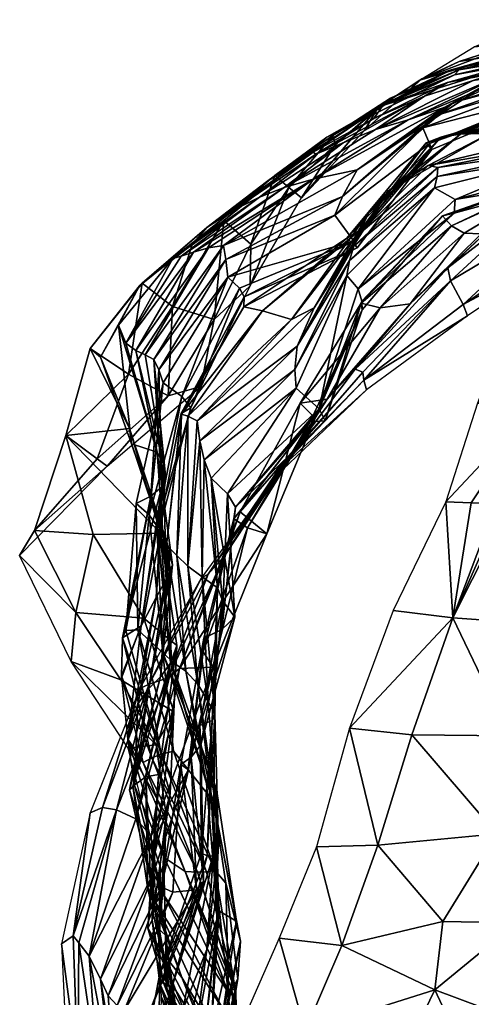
# Model space of a CAD drawing. Header units: centimetres. Extents: x -22.2 to 14.9, y -27.3 to 0.9.
# Drawn here: x -22.17 to -15.31, y -14.31 to 0.51 of the extents above; entities that cross this region are included whole.
import ezdxf

# ---------------------------------------------------------------- set-up
doc = ezdxf.new("R2010")
doc.units = ezdxf.units.CM
doc.layers.get('0').update_dxf_attribs({"true_color": 0x5890e1})

msp = doc.modelspace()

# ---------------------------------------------------------------- meshes
at = {"color": 18, "true_color": 0x000000}
mesh = msp.add_polyface(dxfattribs=at)
corners = [(-13.15, -1.135, 63.955), (-13.132, -0.325, 62.196), (-14.123, -0.933, 63.334), (-14.15, -0.149, 61.493), (-13.24, 0.281, 60.346), (-13.509, 0.511, 58.418), (-14.325, 0.297, 59.538), (-13.961, 0.404, 56.501), (-14.695, 0.334, 57.546), (-14.618, 0.163, 54.656), (-15.286, 0.098, 55.608), (-14.214, -0.814, 25.001), (-14.205, -0.741, 26.668), (-12.328, -0.689, 26.707), (-14.039, -0.879, 23.599), (-15.788, -1.268, 23.559), (-12.359, -0.544, 25.04), (-12.432, -0.386, 30.047), (-14.306, -0.471, 30.012), (-14.187, -0.36, 31.784), (-12.358, -0.622, 28.386), (-14.231, -0.659, 28.344), (-13.894, -0.971, 22.292), (-15.492, -1.226, 22.177), (-12.385, -0.352, 31.799), (-14.063, -0.269, 33.465), (-15.599, -0.746, 33.641), (-12.683, 0.463, 55.411), (-12.306, 0.432, 53.863), (-15.51, -0.124, 52.93), (-14.114, 0.111, 51.968), (-14.708, 0.009, 51.038), (-12.923, 0.243, 50.109), (-14.359, 0.033, 48.964), (-12.923, -0.857, 20.87), (-13.948, -1.053, 21.363), (-13.319, 0.12, 47.708), (-14.466, -0.075, 46.73), (-12.367, -0.303, 33.511), (-14.015, -0.216, 34.932), (-15.158, -0.501, 34.771), (-13.957, -1.221, 19.68), (-14.36, -0.193, 36.344), (-12.741, -0.218, 36.799), (-13.413, 0.07, 45.478), (-15.582, -0.326, 45.747), (-14.527, -0.12, 44.438), (-14.821, -0.31, 37.893), (-13.238, -0.093, 38.323), (-15.687, -0.443, 43.428), (-13.398, 0.007, 43.083), (-14.649, -0.207, 41.973), (-15.3, -0.411, 39.569), (-13.403, -0.077, 40.218)]
mesh.append_faces([[corners[k] for k in face] for face in [(0, 1, 2), (3, 2, 1), (1, 4, 3), (4, 5, 6), (6, 3, 4), (5, 7, 8), (8, 6, 5), (7, 9, 10), (10, 8, 7), (11, 12, 13), (11, 14, 15), (14, 11, 16), (17, 18, 19), (20, 21, 18), (13, 12, 21), (14, 22, 23), (24, 19, 25), (26, 25, 19), (27, 9, 7), (28, 29, 9), (30, 29, 28), (31, 32, 33), (32, 31, 30), (34, 35, 22), (33, 36, 37), (38, 25, 39), (40, 39, 25), (35, 34, 41), (39, 42, 43), (42, 39, 40), (44, 37, 36), (45, 37, 44), (44, 46, 45), (42, 47, 48), (49, 46, 50), (50, 51, 49), (48, 47, 52), (52, 53, 48), (51, 53, 52)]], dxfattribs={"vtx2": -1, "color": 18})
mesh = msp.add_polyface(dxfattribs=at)
corners = [(-14.618, 0.163, 54.656), (-15.51, -0.124, 52.93), (-16.078, -0.385, 53.8), (-15.286, 0.098, 55.608), (-16.107, -0.409, 51.988), (-16.946, -1.171, 52.16), (-14.205, -0.741, 26.668), (-14.214, -0.814, 25.001), (-16.01, -1.358, 25.001), (-14.306, -0.471, 30.012), (-16.062, -1.13, 29.998), (-15.875, -0.948, 31.88), (-14.187, -0.36, 31.784), (-14.231, -0.659, 28.344), (-15.961, -1.367, 28.338), (-14.708, 0.009, 51.038), (-14.114, 0.111, 51.968), (-15.632, -0.251, 50.064), (-16.743, -0.824, 51.097), (-16.549, -0.678, 49.146), (-15.599, -0.746, 33.641), (-14.359, 0.033, 48.964), (-15.512, -0.248, 47.964), (-16.536, -0.713, 47.026), (-14.466, -0.075, 46.73), (-15.582, -0.326, 45.747), (-14.063, -0.269, 33.465), (-15.158, -0.501, 34.771), (-17.058, -1.765, 34.46), (-15.739, -0.821, 35.72), (-14.36, -0.193, 36.344), (-16.667, -0.792, 44.749), (-14.527, -0.12, 44.438), (-15.687, -0.443, 43.428), (-16.805, -0.985, 42.517), (-16.286, -1.005, 37.302), (-14.821, -0.31, 37.893), (-16.779, -1.154, 38.974), (-15.3, -0.411, 39.569), (-16.038, -0.648, 41.165), (-14.649, -0.207, 41.973)]
mesh.append_faces([[corners[k] for k in face] for face in [(0, 1, 2), (2, 3, 0), (2, 1, 4), (4, 5, 2), (6, 7, 8), (9, 10, 11), (11, 12, 9), (10, 9, 13), (13, 14, 10), (15, 4, 1), (1, 16, 15), (17, 18, 4), (4, 15, 17), (18, 17, 19), (14, 13, 6), (12, 11, 20), (21, 17, 15), (22, 19, 17), (17, 21, 22), (19, 22, 23), (24, 22, 21), (25, 23, 22), (22, 24, 25), (26, 20, 27), (27, 20, 28), (28, 29, 27), (27, 29, 30), (31, 25, 32), (32, 33, 31), (31, 33, 34), (30, 29, 35), (35, 36, 30), (36, 35, 37), (37, 38, 36), (39, 38, 37), (39, 34, 33), (33, 40, 39), (38, 39, 40)]], dxfattribs={"vtx2": -1, "color": 18})
mesh = msp.add_polyface(dxfattribs=at)
corners = [(-16.946, -1.171, 52.16), (-16.107, -0.409, 51.988), (-16.743, -0.824, 51.097), (-17.901, -2.19, 50.75), (-17.39, -1.384, 50.267), (-18.09, -2.033, 49.495), (-17.213, -2.797, 25.059), (-17.055, -2.947, 26.717), (-15.928, -1.459, 26.668), (-17.002, -2.67, 23.537), (-16.01, -1.358, 25.001), (-16.062, -1.13, 29.998), (-17.394, -2.449, 30.01), (-17.276, -2.168, 32.109), (-19.043, -3.122, 32.073), (-15.961, -1.367, 28.338), (-17.108, -2.845, 28.398), (-16.549, -0.678, 49.146), (-17.423, -1.242, 48.284), (-18.303, -1.848, 47.454), (-16.879, -2.41, 22.026), (-15.788, -1.268, 23.559), (-17.058, -1.765, 34.46), (-15.599, -0.746, 33.641), (-19.077, -2.909, 34.172), (-16.536, -0.713, 47.026), (-17.516, -1.272, 46.101), (-17.724, -1.907, 36.614), (-15.835, -1.731, 17.91), (-17.106, -2.923, 17.959), (-17.03, -2.74, 19.076), (-15.582, -0.326, 45.747), (-16.667, -0.792, 44.749), (-16.587, -2.088, 20.544), (-15.983, -1.697, 19.284), (-15.739, -0.821, 35.72), (-16.286, -1.005, 37.302), (-18.161, -2.032, 38.482), (-16.779, -1.154, 38.974), (-17.269, -1.356, 40.556), (-17.684, -1.529, 41.801), (-18.536, -2.176, 40.276), (-18.427, -1.944, 45.181), (-17.721, -1.496, 43.686), (-16.805, -0.985, 42.517), (-16.038, -0.648, 41.165)]
mesh.append_faces([[corners[k] for k in face] for face in [(0, 1, 2), (2, 3, 0), (3, 2, 4), (4, 5, 3), (6, 7, 8), (9, 6, 10), (11, 12, 13), (14, 13, 12), (12, 11, 15), (15, 16, 12), (17, 4, 2), (18, 5, 4), (4, 17, 18), (5, 18, 19), (8, 7, 16), (20, 9, 21), (13, 22, 23), (24, 22, 13), (25, 18, 17), (19, 18, 25), (25, 26, 19), (27, 22, 24), (28, 29, 30), (26, 25, 31), (31, 32, 26), (33, 34, 30), (35, 22, 27), (27, 36, 35), (36, 27, 37), (37, 38, 36), (39, 38, 37), (40, 39, 41), (42, 26, 32), (32, 43, 42), (44, 43, 32), (38, 39, 45), (45, 39, 40), (40, 44, 45), (43, 44, 40)]], dxfattribs={"vtx2": -1, "color": 18})
mesh = msp.add_polyface(dxfattribs=at)
corners = [(-13.267, -2.117, 65.605), (-13.15, -1.135, 63.955), (-14.212, -1.914, 65.053), (-14.123, -0.933, 63.334), (-15.589, -2.419, 11.633), (-13.687, -1.902, 11.562), (-13.992, -1.838, 9.993), (-14.032, -1.887, 8.608), (-15.626, -2.613, 8.598), (-12.585, -0.941, 8.535), (-12.399, -0.715, 14.965), (-14.063, -1.581, 14.974), (-14.007, -1.466, 16.479), (-15.885, -2.035, 14.97), (-15.846, -1.864, 16.456), (-15.572, -2.216, 13.297), (-13.363, -1.648, 13.271), (-16.01, -1.358, 25.001), (-15.928, -1.459, 26.668), (-14.205, -0.741, 26.668), (-17.213, -2.797, 25.059), (-15.788, -1.268, 23.559), (-17.002, -2.67, 23.537), (-14.214, -0.814, 25.001), (-17.276, -2.168, 32.109), (-15.875, -0.948, 31.88), (-16.062, -1.13, 29.998), (-15.961, -1.367, 28.338), (-17.108, -2.845, 28.398), (-15.492, -1.226, 22.177), (-16.879, -2.41, 22.026), (-14.039, -0.879, 23.599), (-12.789, -1.081, 7.206), (-14.066, -1.908, 7.301), (-15.599, -0.746, 33.641), (-15.835, -1.731, 17.91), (-13.969, -1.352, 18.001), (-16.587, -2.088, 20.544), (-15.045, -1.21, 20.922), (-13.894, -0.971, 22.292), (-13.948, -1.053, 21.363), (-13.045, -1.214, 6.186), (-14.054, -1.884, 6.145), (-15.983, -1.697, 19.284), (-13.957, -1.221, 19.68), (-17.03, -2.74, 19.076), (-14.014, -2.476, 2.481), (-14.11, -2.031, 3.846), (-12.426, -1.365, 3.756), (-13.865, -1.756, 5.077), (-14.931, -2.551, 5.109)]
mesh.append_faces([[corners[k] for k in face] for face in [(0, 1, 2), (3, 2, 1), (4, 5, 6), (6, 7, 8), (9, 7, 6), (10, 11, 12), (11, 13, 14), (14, 12, 11), (15, 13, 11), (11, 16, 15), (17, 18, 19), (18, 17, 20), (17, 21, 22), (21, 17, 23), (24, 25, 26), (15, 16, 5), (19, 18, 27), (28, 27, 18), (21, 29, 30), (29, 21, 31), (32, 33, 7), (34, 25, 24), (12, 14, 35), (35, 36, 12), (37, 30, 29), (29, 38, 37), (29, 39, 40), (40, 38, 29), (41, 42, 33), (36, 35, 43), (43, 44, 36), (45, 43, 35), (46, 47, 48), (43, 37, 38), (38, 44, 43), (44, 38, 40), (42, 49, 50), (49, 42, 41)]], dxfattribs={"vtx2": -1, "color": 18})
mesh = msp.add_polyface(dxfattribs=at)
corners = [(-18.09, -2.033, 49.495), (-18.667, -2.892, 48.764), (-18.677, -3.522, 49.539), (-17.901, -2.19, 50.75), (-19.22, -4.03, 47.988), (-18.772, -3.838, 25.05), (-18.767, -3.688, 26.705), (-17.055, -2.947, 26.717), (-18.488, -3.901, 23.46), (-17.213, -2.797, 25.059), (-17.394, -2.449, 30.01), (-19.014, -3.391, 30.02), (-19.043, -3.122, 32.073), (-17.108, -2.845, 28.398), (-18.837, -3.558, 28.367), (-18.303, -1.848, 47.454), (-17.276, -2.168, 32.109), (-19.077, -2.909, 34.172), (-20.264, -4.565, 36), (-19.308, -2.947, 36.195), (-20.409, -4.5, 37.864), (-19.532, -3.012, 38.058), (-20.556, -4.392, 39.62), (-19.719, -3.074, 39.747), (-19.075, -2.53, 46.601), (-19.853, -3.832, 45.827), (-19.556, -2.896, 45.614), (-17.724, -1.907, 36.614), (-18.161, -2.032, 38.482), (-17.516, -1.272, 46.101), (-18.427, -1.944, 45.181), (-18.536, -2.176, 40.276), (-19.849, -3.108, 41.072), (-18.928, -2.377, 42.29), (-20.349, -3.523, 42.595), (-20.311, -3.481, 44.211), (-19.334, -2.636, 44.322), (-17.269, -1.356, 40.556), (-17.684, -1.529, 41.801), (-17.721, -1.496, 43.686)]
mesh.append_faces([[corners[k] for k in face] for face in [(0, 1, 2), (2, 3, 0), (2, 1, 4), (5, 6, 7), (8, 5, 9), (10, 11, 12), (13, 14, 11), (15, 1, 0), (6, 14, 13), (16, 12, 17), (18, 19, 17), (20, 21, 19), (22, 23, 21), (1, 15, 24), (24, 4, 1), (25, 4, 24), (24, 26, 25), (17, 19, 27), (27, 19, 21), (21, 28, 27), (24, 15, 29), (29, 30, 24), (28, 21, 23), (23, 31, 28), (31, 23, 32), (32, 33, 31), (34, 33, 32), (35, 25, 26), (26, 36, 35), (34, 35, 36), (36, 33, 34), (26, 24, 30), (30, 36, 26), (28, 31, 37), (31, 33, 38), (36, 30, 39), (39, 33, 36), (38, 33, 39)]], dxfattribs={"vtx2": -1, "color": 18})
mesh = msp.add_polyface(dxfattribs=at)
corners = [(-14.355, -5.342, 70.212), (-13.871, -4.176, 68.763), (-15.235, -5.298, 69.763), (-14.764, -4.071, 68.271), (-13.497, -3.129, 67.211), (-14.415, -2.985, 66.682), (-13.267, -2.117, 65.605), (-14.212, -1.914, 65.053), (-13.992, -1.838, 9.993), (-15.764, -2.462, 10), (-15.589, -2.419, 11.633), (-16.986, -3.751, 11.739), (-15.626, -2.613, 8.598), (-16.996, -3.783, 8.587), (-17.173, -3.137, 16.541), (-15.846, -1.864, 16.456), (-15.885, -2.035, 14.97), (-15.572, -2.216, 13.297), (-17.039, -3.568, 13.395), (-15.645, -3.448, 2.584), (-15.451, -3.802, 1.123), (-16.953, -4.948, 1.196), (-13.687, -1.902, 11.562), (-12.878, -4.893, 70.298), (-15.437, -2.726, 7.256), (-16.708, -3.855, 7.122), (-14.032, -1.887, 8.608), (-14.066, -1.908, 7.301), (-14.014, -2.476, 2.481), (-13.879, -2.762, 1.071), (-17.106, -2.923, 17.959), (-15.835, -1.731, 17.91), (-17.088, -4.782, 4.032), (-15.685, -3.249, 4.234), (-16.255, -3.793, 5.697), (-15.178, -2.732, 6.045), (-14.054, -1.884, 6.145), (-14.11, -2.031, 3.846), (-14.931, -2.551, 5.109), (-13.865, -1.756, 5.077), (-13.818, -2.928, 0.087), (-15.386, -3.977, 0.141)]
mesh.append_faces([[corners[k] for k in face] for face in [(0, 1, 2), (3, 2, 1), (1, 4, 3), (5, 3, 4), (4, 6, 5), (7, 5, 6), (8, 9, 10), (11, 10, 9), (9, 12, 13), (12, 9, 8), (14, 15, 16), (16, 17, 18), (19, 20, 21), (22, 10, 17), (18, 17, 10), (23, 1, 0), (12, 24, 25), (24, 12, 26), (26, 27, 24), (20, 19, 28), (28, 29, 20), (30, 31, 15), (32, 33, 19), (34, 25, 24), (24, 35, 34), (35, 24, 27), (27, 36, 35), (19, 33, 37), (37, 28, 19), (34, 33, 32), (34, 35, 38), (38, 33, 34), (37, 33, 38), (38, 39, 37), (38, 35, 36), (40, 41, 20), (20, 29, 40), (21, 20, 41)]], dxfattribs={"vtx2": -1, "color": 18})
mesh = msp.add_polyface(dxfattribs=at)
corners = [(-15.764, -2.462, 10), (-16.982, -3.885, 10.093), (-16.986, -3.751, 11.739), (-17.765, -5.579, 10.239), (-17.538, -5.566, 11.891), (-17.691, -5.527, 8.612), (-16.996, -3.783, 8.587), (-15.885, -2.035, 14.97), (-17.211, -3.364, 15.051), (-17.173, -3.137, 16.541), (-17.981, -5.071, 15.164), (-18, -4.788, 16.725), (-17.633, -5.386, 13.556), (-17.039, -3.568, 13.395), (-17.055, -2.947, 26.717), (-17.213, -2.797, 25.059), (-18.772, -3.838, 25.05), (-17.002, -2.67, 23.537), (-18.488, -3.901, 23.46), (-19.014, -3.391, 30.02), (-17.394, -2.449, 30.01), (-17.108, -2.845, 28.398), (-16.953, -4.948, 1.196), (-16.97, -4.831, 2.629), (-15.645, -3.448, 2.584), (-18.767, -3.688, 26.705), (-15.589, -2.419, 11.633), (-18.052, -4.03, 21.848), (-16.879, -2.41, 22.026), (-17.92, -5.297, 7.006), (-16.708, -3.855, 7.122), (-15.626, -2.613, 8.598), (-17.962, -4.437, 18.305), (-17.106, -2.923, 17.959), (-15.846, -1.864, 16.456), (-17.088, -4.782, 4.032), (-17.511, -5.239, 5.409), (-16.255, -3.793, 5.697), (-17.707, -3.853, 19.994), (-16.587, -2.088, 20.544), (-17.03, -2.74, 19.076), (-15.386, -3.977, 0.141), (-16.917, -5.095, 0.208)]
mesh.append_faces([[corners[k] for k in face] for face in [(0, 1, 2), (1, 3, 4), (4, 2, 1), (5, 3, 1), (1, 6, 5), (6, 1, 0), (7, 8, 9), (8, 10, 11), (11, 9, 8), (12, 10, 8), (8, 13, 12), (13, 8, 7), (14, 15, 16), (15, 17, 18), (19, 20, 21), (22, 23, 24), (12, 13, 2), (2, 4, 12), (21, 14, 25), (26, 2, 13), (27, 18, 17), (17, 28, 27), (29, 5, 6), (6, 30, 29), (30, 6, 31), (9, 11, 32), (32, 33, 9), (34, 9, 33), (24, 23, 35), (36, 29, 30), (30, 37, 36), (38, 27, 28), (28, 39, 38), (40, 33, 32), (32, 38, 40), (35, 36, 37), (40, 38, 39), (41, 42, 22)]], dxfattribs={"vtx2": -1, "color": 18})
mesh = msp.add_polyface(dxfattribs=at)
corners = [(-19.22, -4.03, 47.988), (-19.421, -5.044, 48.571), (-18.677, -3.522, 49.539), (-19.917, -5.187, 47.38), (-20.084, -6.038, 39.798), (-20.556, -4.392, 39.62), (-20.409, -4.5, 37.864), (-20.669, -4.119, 41.198), (-18.767, -3.688, 26.705), (-18.772, -3.838, 25.05), (-19.721, -5.454, 25.163), (-19.575, -5.368, 26.818), (-19.715, -5.466, 23.515), (-18.488, -3.901, 23.46), (-19.014, -3.391, 30.02), (-19.994, -4.989, 30.102), (-20.058, -4.792, 32.079), (-19.043, -3.122, 32.073), (-19.711, -5.199, 28.47), (-18.837, -3.558, 28.367), (-21.465, -5.79, 45.22), (-20.517, -4.861, 45.577), (-21.096, -4.471, 44.01), (-19.617, -5.497, 21.845), (-18.052, -4.03, 21.848), (-19.439, -5.867, 18.469), (-17.962, -4.437, 18.305), (-18, -4.788, 16.725), (-20.134, -4.638, 34.058), (-19.077, -2.909, 34.172), (-20.264, -4.565, 36), (-19.308, -2.947, 36.195), (-19.532, -3.012, 38.058), (-19.849, -3.108, 41.072), (-19.719, -3.074, 39.747), (-20.505, -5.681, 43.569), (-20.942, -4.601, 42.717), (-19.476, -5.564, 20.131), (-17.707, -3.853, 19.994), (-19.853, -3.832, 45.827), (-20.311, -3.481, 44.211), (-20.474, -5.915, 41.669), (-20.349, -3.523, 42.595)]
mesh.append_faces([[corners[k] for k in face] for face in [(0, 1, 2), (1, 0, 3), (4, 5, 6), (7, 5, 4), (8, 9, 10), (10, 11, 8), (12, 10, 9), (9, 13, 12), (14, 15, 16), (16, 17, 14), (18, 15, 14), (14, 19, 18), (20, 21, 22), (11, 18, 19), (19, 8, 11), (23, 12, 13), (13, 24, 23), (25, 26, 27), (17, 16, 28), (28, 29, 17), (29, 28, 30), (31, 30, 6), (32, 6, 5), (5, 7, 33), (33, 34, 5), (35, 22, 36), (37, 23, 24), (24, 38, 37), (39, 21, 3), (3, 0, 39), (40, 22, 21), (21, 39, 40), (7, 41, 36), (36, 42, 7), (42, 36, 22), (22, 40, 42), (37, 38, 26), (33, 7, 42)]], dxfattribs={"vtx2": -1, "color": 18})
mesh = msp.add_polyface(dxfattribs=at)
corners = [(-20.843, -6.253, 48.017), (-20.991, -6.141, 47.042), (-21.942, -7.228, 46.988), (-22.167, -7.603, 48.018), (-19.917, -5.187, 47.38), (-19.421, -5.044, 48.571), (-21.465, -5.79, 45.22), (-21.055, -7.285, 45.458), (-20.505, -5.681, 43.569), (-20.034, -7.265, 43.922), (-20.474, -5.915, 41.669), (-19.902, -7.51, 42.077), (-19.986, -6.215, 37.894), (-19.958, -6.395, 35.987), (-20.101, -8.242, 36.909), (-20.013, -6.564, 34.078), (-20.326, -8.673, 35.52), (-20.084, -6.038, 39.798), (-19.852, -7.745, 40.263), (-19.949, -7.967, 38.52), (-20.517, -4.861, 45.577), (-19.994, -4.989, 30.102), (-20.403, -6.816, 30.272), (-20.178, -6.706, 32.174), (-20.058, -4.792, 32.079), (-20.134, -4.638, 34.058), (-20.264, -4.565, 36), (-20.409, -4.5, 37.864), (-20.669, -4.119, 41.198), (-20.203, -6.991, 28.624), (-19.711, -5.199, 28.47), (-20.072, -7.296, 25.303), (-20.088, -7.156, 26.967), (-19.575, -5.368, 26.818), (-19.721, -5.454, 25.163), (-19.942, -7.447, 23.662), (-19.715, -5.466, 23.515), (-21.096, -4.471, 44.01), (-19.788, -7.605, 22.025), (-20.942, -4.601, 42.717)]
mesh.append_faces([[corners[k] for k in face] for face in [(4, 1, 0)]], dxfattribs={"color": 18})
mesh.append_faces([[corners[k] for k in face] for face in [(0, 1, 2), (2, 3, 0), (4, 0, 5), (2, 1, 6), (6, 7, 2), (6, 8, 9), (9, 7, 6), (8, 10, 11), (11, 9, 8), (12, 13, 14), (13, 15, 16), (10, 17, 18), (18, 11, 10), (17, 12, 19), (19, 18, 17), (1, 4, 20), (20, 6, 1), (21, 22, 23), (23, 24, 21), (24, 23, 15), (15, 25, 24), (25, 15, 13), (13, 26, 25), (26, 13, 12), (12, 27, 26), (27, 12, 17), (17, 10, 28), (29, 22, 21), (21, 30, 29), (31, 32, 33), (33, 34, 31), (32, 29, 30), (30, 33, 32), (35, 31, 34), (34, 36, 35), (37, 8, 6), (38, 35, 36), (39, 10, 8)]], dxfattribs={"vtx2": -1, "color": 18})
mesh = msp.add_polyface(dxfattribs=at)
corners = [(-19.788, -7.605, 22.025), (-19.47, -9.554, 22.16), (-19.648, -9.357, 23.737), (-19.439, -10.179, 15.575), (-19.095, -8.286, 15.498), (-18.91, -8.537, 13.854), (-19.251, -10.105, 17.247), (-19.172, -8.095, 17.134), (-19.31, -9.815, 20.579), (-19.617, -7.767, 20.389), (-19.402, -7.929, 18.759), (-19.212, -10.001, 18.93), (-19.267, -6.434, 15.246), (-19.373, -6.157, 16.851), (-19.439, -5.867, 18.469), (-19.02, -6.672, 13.618), (-18.922, -7.051, 10.329), (-19.379, -8.857, 10.559), (-19.103, -8.727, 12.202), (-18.897, -6.873, 11.978), (-19.386, -9.066, 8.771), (-18.716, -7.185, 8.613), (-19.918, -9.456, 3.481), (-19.061, -7.607, 3.151), (-19.314, -7.887, 1.505), (-17.981, -5.071, 15.164), (-19.715, -5.466, 23.515), (-19.617, -5.497, 21.845), (-19.476, -5.564, 20.131), (-19.746, -9.316, 5.269), (-19.236, -9.298, 6.996), (-18.426, -7.277, 6.848), (-18.828, -6.943, 4.909), (-18, -4.788, 16.725), (-18.256, -6.318, 1.335), (-17.962, -4.437, 18.305), (-20.206, -9.553, 1.705), (-19.418, -7.949, 0.514), (-18.291, -6.41, 0.34)]
mesh.append_faces([[corners[k] for k in face] for face in [(0, 1, 2), (3, 4, 5), (6, 7, 4), (8, 9, 10), (1, 0, 9), (9, 8, 1), (11, 10, 7), (12, 4, 7), (7, 13, 12), (13, 7, 10), (10, 14, 13), (5, 4, 12), (12, 15, 5), (16, 17, 18), (18, 19, 16), (18, 5, 15), (15, 19, 18), (20, 17, 16), (16, 21, 20), (22, 23, 24), (25, 12, 13), (15, 12, 25), (26, 27, 0), (9, 0, 27), (27, 28, 9), (29, 30, 31), (31, 32, 29), (33, 13, 14), (34, 24, 23), (30, 20, 21), (21, 31, 30), (9, 28, 14), (14, 10, 9), (29, 32, 23), (23, 22, 29), (35, 14, 28), (36, 24, 37), (38, 37, 24)]], dxfattribs={"vtx2": -1, "color": 18})
mesh = msp.add_polyface(dxfattribs=at)
corners = [(-14.843, -6.818, 71.468), (-14.951, -6.817, 71.422), (-15.607, -8.548, 71.806), (-14.734, -6.818, 71.514), (-15.332, -6.81, 71.255), (-15.713, -6.791, 71.094), (-16.51, -8.439, 71.5), (-14.355, -5.342, 70.212), (-15.235, -5.298, 69.763), (-14.261, -8.646, 72.369), (-13.346, -6.949, 72.208), (-12.945, -8.814, 72.909), (-17.765, -5.579, 10.239), (-18.922, -7.051, 10.329), (-18.897, -6.873, 11.978), (-17.538, -5.566, 11.891), (-18.716, -7.185, 8.613), (-17.691, -5.527, 8.612), (-19.373, -6.157, 16.851), (-18, -4.788, 16.725), (-17.981, -5.071, 15.164), (-17.633, -5.386, 13.556), (-19.02, -6.672, 13.618), (-16.953, -4.948, 1.196), (-18.256, -6.318, 1.335), (-18.119, -6.149, 2.745), (-16.97, -4.831, 2.629), (-12.878, -4.893, 70.298), (-19.061, -7.607, 3.151), (-18.426, -7.277, 6.848), (-17.92, -5.297, 7.006), (-17.987, -5.973, 3.895), (-17.088, -4.782, 4.032), (-18.828, -6.943, 4.909), (-17.511, -5.239, 5.409), (-16.917, -5.095, 0.208), (-18.291, -6.41, 0.34), (-19.314, -7.887, 1.505)]
mesh.append_faces([[corners[k] for k in face] for face in [(0, 1, 2), (2, 3, 0), (4, 5, 2), (2, 1, 4), (2, 5, 6), (7, 5, 4), (4, 1, 7), (8, 5, 7), (3, 2, 9), (9, 10, 3), (10, 9, 11), (7, 1, 0), (0, 3, 7), (12, 13, 14), (14, 15, 12), (16, 13, 12), (12, 17, 16), (18, 19, 20), (20, 21, 22), (23, 24, 25), (25, 26, 23), (14, 22, 21), (21, 15, 14), (7, 3, 27), (28, 25, 24), (29, 16, 17), (17, 30, 29), (27, 3, 10), (26, 25, 31), (31, 32, 26), (31, 25, 28), (28, 33, 31), (33, 29, 30), (30, 34, 33), (31, 33, 34), (34, 32, 31), (35, 36, 24), (24, 23, 35), (37, 24, 36)]], dxfattribs={"vtx2": -1, "color": 18})
mesh = msp.add_polyface(dxfattribs=at)
corners = [(-22.167, -7.603, 48.018), (-21.942, -7.228, 46.988), (-21.316, -8.469, 47.378), (-21.386, -9.212, 48.637), (-20.633, -9.489, 47.976), (-20.374, -8.731, 30.279), (-20.403, -6.816, 30.272), (-20.203, -6.991, 28.624), (-19.998, -9.081, 28.662), (-20.559, -8.743, 32.007), (-20.178, -6.706, 32.174), (-20.088, -7.156, 26.967), (-19.887, -9.178, 26.981), (-20.072, -7.296, 25.303), (-19.866, -9.211, 25.321), (-19.942, -7.447, 23.662), (-19.648, -9.357, 23.737), (-19.788, -7.605, 22.025), (-21.055, -7.285, 45.458), (-20.284, -8.553, 46.034), (-19.83, -9.971, 46.623), (-20.101, -8.242, 36.909), (-19.949, -7.967, 38.52), (-19.986, -6.215, 37.894), (-20.326, -8.673, 35.52), (-19.958, -6.395, 35.987), (-20.609, -8.852, 33.608), (-20.013, -6.564, 34.078), (-20.034, -7.265, 43.922), (-19.785, -8.969, 44.312), (-19.902, -7.51, 42.077), (-19.884, -9.238, 42.449), (-20.624, -9.426, 34.728), (-20.376, -9.851, 37.622), (-20.211, -9.618, 39.06), (-19.852, -7.745, 40.263), (-20.035, -9.442, 40.681), (-20.527, -10.389, 36.381), (-19.314, -7.887, 1.505), (-20.206, -9.553, 1.705), (-19.918, -9.456, 3.481), (-19.418, -7.949, 0.514), (-20.348, -9.619, 0.716)]
mesh.append_faces([[corners[k] for k in face] for face in [(0, 1, 2), (2, 3, 0), (3, 2, 4), (5, 6, 7), (7, 8, 5), (6, 5, 9), (9, 10, 6), (8, 7, 11), (11, 12, 8), (12, 11, 13), (13, 14, 12), (14, 13, 15), (15, 16, 14), (16, 15, 17), (2, 1, 18), (18, 19, 2), (4, 2, 19), (19, 20, 4), (21, 22, 23), (24, 21, 25), (10, 9, 26), (26, 27, 10), (19, 18, 28), (28, 29, 19), (28, 30, 31), (31, 29, 28), (20, 19, 29), (24, 27, 26), (26, 32, 24), (22, 21, 33), (33, 34, 22), (30, 35, 36), (36, 31, 30), (35, 22, 34), (34, 36, 35), (21, 24, 37), (38, 39, 40), (41, 42, 39)]], dxfattribs={"vtx2": -1, "color": 18})
mesh = msp.add_polyface(dxfattribs=at)
corners = [(-19.095, -8.286, 15.498), (-19.439, -10.179, 15.575), (-19.251, -10.105, 17.247), (-19.103, -8.727, 12.202), (-19.57, -10.66, 12.256), (-19.421, -10.471, 13.916), (-19.379, -8.857, 10.559), (-19.725, -10.769, 10.598), (-19.386, -9.066, 8.771), (-19.609, -10.852, 9.155), (-19.849, -12.703, 10.668), (-19.489, -12.67, 12.279), (-19.177, -12.971, 25.456), (-19.337, -11.057, 25.391), (-19.264, -11.222, 23.83), (-19.866, -9.211, 25.321), (-19.648, -9.357, 23.737), (-19.887, -9.178, 26.981), (-19.187, -11.143, 27.014), (-19.206, -12.374, 30.411), (-19.838, -10.569, 30.335), (-19.23, -11.329, 28.781), (-19.998, -9.081, 28.662), (-20.021, -10.614, 32.016), (-19.339, -12.394, 32.123), (-19.415, -12.116, 15.608), (-19.384, -12.541, 13.967), (-19.325, -12.154, 17.351), (-20.045, -13.936, 15.707), (-19.402, -7.929, 18.759), (-19.212, -10.001, 18.93), (-19.31, -9.815, 20.579), (-19.236, -9.298, 6.996), (-19.619, -10.868, 8.017), (-19.47, -9.554, 22.16), (-19.193, -11.45, 22.304), (-19.474, -12.402, 33.801), (-20.163, -10.672, 33.614), (-19.236, -12.159, 19.128), (-19.865, -14.165, 17.461), (-20.173, -11.85, 6.561), (-19.021, -14.205, 37.418), (-19.98, -12.18, 37.354), (-19.658, -12.39, 35.496)]
mesh.append_faces([[corners[k] for k in face] for face in [(0, 1, 2), (3, 4, 5), (4, 3, 6), (6, 7, 4), (6, 8, 9), (9, 7, 6), (7, 10, 11), (11, 4, 7), (12, 13, 14), (13, 15, 16), (16, 14, 13), (17, 15, 13), (13, 18, 17), (19, 20, 21), (22, 21, 20), (23, 20, 19), (19, 24, 23), (25, 1, 5), (5, 26, 25), (2, 1, 25), (25, 27, 2), (28, 25, 26), (27, 25, 28), (29, 30, 31), (26, 5, 4), (4, 11, 26), (22, 17, 18), (18, 21, 22), (8, 32, 33), (33, 9, 8), (30, 2, 27), (14, 16, 34), (34, 35, 14), (24, 36, 37), (38, 27, 39), (35, 34, 31), (33, 32, 40), (41, 42, 43)]], dxfattribs={"vtx2": -1, "color": 18})
mesh = msp.add_polyface(dxfattribs=at)
corners = [(-16.228, -10.323, 71.192), (-15.607, -8.548, 71.806), (-17.173, -10.219, 71.106), (-16.51, -8.439, 71.5), (-17.674, -12.016, 70.411), (-16.743, -11.99, 70.218), (-17.287, -13.511, 69.003), (-19.332, -13.572, 20.934), (-19.199, -12.874, 21.385), (-19.157, -11.979, 20.863), (-14.748, -10.336, 71.652), (-14.261, -8.646, 72.369), (-18.91, -8.537, 13.854), (-19.421, -10.471, 13.916), (-19.439, -10.179, 15.575), (-19.103, -8.727, 12.202), (-19.264, -11.222, 23.83), (-19.151, -13.06, 23.894), (-19.177, -12.971, 25.456), (-19.187, -11.143, 27.014), (-19.337, -11.057, 25.391), (-18.881, -13.141, 26.881), (-19.23, -11.329, 28.781), (-19.046, -12.567, 29.53), (-19.206, -12.374, 30.411), (-15.758, -13.146, 69.554), (-18.821, -13.445, 28.287), (-19.172, -8.095, 17.134), (-19.251, -10.105, 17.247), (-19.212, -10.001, 18.93), (-19.325, -12.154, 17.351), (-19.236, -12.159, 19.128), (-13.425, -10.437, 72.049), (-12.945, -8.814, 72.909), (-19.193, -11.45, 22.304), (-19.172, -13.088, 22.415), (-14.944, -11.822, 70.648), (-19.31, -9.815, 20.579), (-13.695, -11.845, 71.089), (-14.643, -13.169, 69.749), (-13.772, -12.836, 70.241)]
mesh.append_faces([[corners[k] for k in face] for face in [(0, 1, 2), (7, 8, 9)]], dxfattribs={"color": 18})
mesh.append_faces([[corners[k] for k in face] for face in [(3, 2, 1), (2, 4, 5), (5, 0, 2), (6, 5, 4), (1, 0, 10), (10, 11, 1), (12, 13, 14), (13, 12, 15), (16, 17, 18), (19, 20, 18), (18, 21, 19), (22, 23, 24), (25, 5, 6), (22, 19, 21), (21, 26, 22), (27, 28, 29), (30, 31, 29), (11, 10, 32), (32, 33, 11), (23, 22, 26), (17, 16, 34), (34, 35, 17), (36, 10, 0), (0, 5, 36), (9, 37, 29), (29, 31, 9), (37, 9, 34), (38, 32, 10), (10, 36, 38), (7, 9, 31), (36, 5, 25), (25, 39, 36), (40, 38, 36), (36, 39, 40), (8, 35, 34), (34, 9, 8)]], dxfattribs={"vtx2": -1, "color": 18})
mesh = msp.add_polyface(dxfattribs=at)
corners = [(-20.633, -9.489, 47.976), (-20.098, -10.472, 48.653), (-21.386, -9.212, 48.637), (-20.525, -10.524, 49.705), (-19.949, -11.531, 49.344), (-20.206, -9.553, 1.705), (-20.912, -11.422, 1.745), (-20.7, -11.457, 3.387), (-19.918, -9.456, 3.481), (-19.838, -10.569, 30.335), (-20.374, -8.731, 30.279), (-19.998, -9.081, 28.662), (-20.021, -10.614, 32.016), (-20.559, -8.743, 32.007), (-19.83, -9.971, 46.623), (-19.887, -11.208, 47.466), (-20.408, -11.592, 5.003), (-19.746, -9.316, 5.269), (-20.609, -8.852, 33.608), (-20.163, -10.672, 33.614), (-20.173, -11.85, 6.561), (-19.236, -9.298, 6.996), (-19.785, -8.969, 44.312), (-20.066, -10.924, 44.84), (-20.123, -12.128, 46.26), (-19.884, -9.238, 42.449), (-20.255, -10.957, 42.773), (-20.527, -10.389, 36.381), (-20.376, -9.851, 37.622), (-20.101, -8.242, 36.909), (-20.624, -9.426, 34.728), (-20.296, -10.742, 35.063), (-20.211, -9.618, 39.06), (-20.425, -11.09, 38.113), (-20.505, -11.155, 39.381), (-20.326, -8.673, 35.52), (-19.658, -12.39, 35.496), (-19.98, -12.18, 37.354), (-20.035, -9.442, 40.681), (-20.451, -11.1, 40.995), (-20.348, -9.619, 0.716), (-21.1, -11.504, 0.762)]
mesh.append_faces([[corners[k] for k in face] for face in [(0, 1, 2), (3, 2, 1), (1, 4, 3), (5, 6, 7), (7, 8, 5), (9, 10, 11), (10, 9, 12), (12, 13, 10), (1, 0, 14), (14, 15, 1), (4, 1, 15), (16, 17, 8), (8, 7, 16), (18, 13, 12), (12, 19, 18), (17, 16, 20), (20, 21, 17), (22, 23, 14), (24, 15, 14), (14, 23, 24), (22, 25, 26), (26, 23, 22), (27, 28, 29), (30, 18, 19), (19, 31, 30), (32, 28, 33), (33, 34, 32), (27, 35, 30), (30, 31, 27), (27, 31, 36), (33, 28, 27), (27, 37, 33), (25, 38, 39), (39, 26, 25), (38, 32, 34), (34, 39, 38), (6, 5, 40), (40, 41, 6)]], dxfattribs={"vtx2": -1, "color": 18})
mesh = msp.add_polyface(dxfattribs=at)
corners = [(-19.949, -11.531, 49.344), (-19.977, -12.499, 50.135), (-20.16, -11.956, 50.956), (-20.525, -10.524, 49.705), (-19.958, -13.354, 51.029), (-20.068, -13.253, 52.453), (-20.7, -11.457, 3.387), (-20.912, -11.422, 1.745), (-21.356, -13.366, 1.783), (-21.271, -13.47, 3.324), (-20.022, -12.623, 9.257), (-19.849, -12.703, 10.668), (-19.725, -10.769, 10.598), (-19.609, -10.852, 9.155), (-19.887, -11.208, 47.466), (-20.038, -12.278, 48.351), (-21.114, -13.671, 4.853), (-20.408, -11.592, 5.003), (-20.163, -10.672, 33.614), (-20.021, -10.614, 32.016), (-19.339, -12.394, 32.123), (-20.055, -13.249, 49.261), (-20.144, -12.421, 7.917), (-19.619, -10.868, 8.017), (-20.159, -13.127, 47.339), (-20.123, -12.128, 46.26), (-20.173, -11.85, 6.561), (-20.296, -10.742, 35.063), (-19.474, -12.402, 33.801), (-19.658, -12.39, 35.496), (-20.941, -14.02, 6.375), (-20.066, -10.924, 44.84), (-20.178, -12.592, 44.254), (-20.224, -13.249, 45.406), (-19.98, -12.18, 37.354), (-20.527, -10.389, 36.381), (-20.255, -10.957, 42.773), (-20.228, -12.63, 42.789), (-20.004, -12.721, 39.289), (-20.505, -11.155, 39.381), (-20.425, -11.09, 38.113), (-20.451, -11.1, 40.995), (-20.104, -12.868, 41.113), (-20.016, -13.602, 43.985), (-21.1, -11.504, 0.762), (-21.53, -13.486, 0.802)]
mesh.append_faces([[corners[k] for k in face] for face in [(0, 1, 2), (2, 3, 0), (2, 1, 4), (4, 5, 2), (6, 7, 8), (8, 9, 6), (10, 11, 12), (12, 13, 10), (14, 15, 0), (6, 9, 16), (16, 17, 6), (18, 19, 20), (0, 15, 21), (21, 1, 0), (22, 10, 13), (13, 23, 22), (24, 15, 14), (14, 25, 24), (26, 17, 16), (26, 22, 23), (27, 18, 28), (28, 29, 27), (22, 26, 30), (25, 31, 32), (32, 33, 25), (24, 25, 33), (29, 34, 35), (32, 31, 36), (36, 37, 32), (38, 39, 40), (40, 34, 38), (37, 36, 41), (41, 42, 37), (42, 41, 39), (39, 38, 42), (43, 32, 37), (44, 45, 8), (8, 7, 44)]], dxfattribs={"vtx2": -1, "color": 18})
mesh = msp.add_polyface(dxfattribs=at)
corners = [(-20.018, -14.294, 54.157), (-20.068, -13.253, 52.453), (-19.78, -14.771, 53.068), (-19.958, -13.354, 51.029), (-19.874, -14.111, 52.011), (-21.271, -13.47, 3.324), (-21.356, -13.366, 1.783), (-21.284, -15.355, 1.827), (-20.688, -14.421, 9.316), (-20.581, -14.498, 10.764), (-19.849, -12.703, 10.668), (-20.022, -12.623, 9.257), (-19.489, -12.67, 12.279), (-20.229, -14.597, 12.344), (-19.384, -12.541, 13.967), (-20.058, -14.778, 14.095), (-20.045, -13.936, 15.707), (-19.865, -14.165, 17.461), (-19.325, -12.154, 17.351), (-19.727, -14.998, 51.294), (-19.935, -14.157, 50.229), (-19.977, -12.499, 50.135), (-20.055, -13.249, 49.261), (-19.694, -14.485, 19.425), (-19.236, -12.159, 19.128), (-20.826, -14.276, 7.869), (-20.144, -12.421, 7.917), (-21.114, -13.671, 4.853), (-20.941, -14.02, 6.375), (-20.173, -11.85, 6.561), (-19.332, -13.572, 20.934), (-20.038, -12.278, 48.351), (-20.159, -13.127, 47.339), (-20.043, -14.091, 48.336), (-19.749, -15.006, 49.336), (-20.224, -13.249, 45.406), (-19.99, -14.075, 46.445), (-20.178, -12.592, 44.254), (-20.016, -13.602, 43.985), (-19.801, -14.193, 44.729), (-20.004, -12.721, 39.289), (-19.98, -12.18, 37.354), (-19.021, -14.205, 37.418), (-20.228, -12.63, 42.789), (-19.708, -13.999, 43.017), (-19.318, -14.977, 43.888), (-20.104, -12.868, 41.113), (-19.198, -14.849, 41.417), (-19.076, -14.5, 39.275), (-21.53, -13.486, 0.802)]
mesh.append_faces([[corners[k] for k in face] for face in [(0, 1, 2), (1, 3, 4), (4, 2, 1), (5, 6, 7), (8, 9, 10), (10, 11, 8), (12, 10, 9), (9, 13, 12), (14, 15, 16), (16, 17, 18), (19, 4, 3), (3, 20, 19), (20, 3, 21), (21, 22, 20), (17, 23, 24), (25, 8, 11), (11, 26, 25), (13, 15, 14), (14, 12, 13), (27, 28, 29), (24, 23, 30), (31, 32, 33), (33, 22, 31), (28, 25, 26), (34, 20, 22), (22, 33, 34), (35, 36, 32), (33, 32, 36), (35, 37, 38), (38, 39, 35), (36, 35, 39), (40, 41, 42), (43, 44, 38), (38, 44, 45), (44, 43, 46), (46, 47, 44), (46, 40, 48), (48, 47, 46), (7, 6, 49)]], dxfattribs={"vtx2": -1, "color": 18})
mesh = msp.add_polyface(dxfattribs=at)
corners = [(-17.674, -12.016, 70.411), (-18.237, -13.4, 69.018), (-17.287, -13.511, 69.003), (-18.803, -14.69, 67.535), (-17.844, -14.802, 67.534), (-19.327, -15.575, 65.771), (-18.374, -15.75, 65.815), (-18.86, -16.468, 63.979), (-19.046, -12.567, 29.53), (-18.865, -14.016, 29.407), (-19.003, -14.272, 30.485), (-15.879, -14.182, 68.57), (-16.395, -15.251, 67.268), (-16.624, -16.468, 65.601), (-15.758, -13.146, 69.554), (-18.821, -13.445, 28.287), (-18.881, -13.141, 26.881), (-19.166, -15.036, 26.839), (-19.178, -15.306, 28.12), (-18.891, -14.227, 32.218), (-19.124, -16.078, 32.329), (-18.944, -16.017, 34.038), (-18.899, -14.181, 33.927), (-15.237, -15.552, 67.338), (-15.233, -16.516, 66.277), (-13.997, -16.73, 66.728), (-14.107, -14.844, 68.461), (-14.643, -13.169, 69.749), (-18.808, -15.992, 35.671), (-18.954, -14.177, 35.654), (-19.039, -17.649, 35.713), (-18.76, -16.112, 37.303), (-19.021, -14.205, 37.418), (-18.752, -16.603, 46.032), (-18.876, -16.414, 47.283), (-19.172, -15.679, 46.587), (-19.076, -14.5, 39.275), (-18.742, -16.453, 38.945), (-19.054, -15.792, 44.927), (-19.318, -14.977, 43.888), (-18.721, -16.063, 42.985), (-18.676, -16.746, 44.191), (-18.647, -16.987, 40.707), (-19.198, -14.849, 41.417), (-18.533, -17.384, 44.898)]
mesh.append_faces([[corners[k] for k in face] for face in [(33, 34, 35)]], dxfattribs={"color": 18})
mesh.append_faces([[corners[k] for k in face] for face in [(0, 1, 2), (1, 3, 4), (4, 2, 1), (3, 5, 6), (6, 4, 3), (7, 6, 5), (8, 9, 10), (11, 2, 4), (4, 12, 11), (13, 6, 7), (12, 4, 6), (6, 13, 12), (2, 11, 14), (15, 16, 17), (9, 15, 18), (15, 9, 8), (19, 20, 21), (21, 22, 19), (23, 24, 25), (11, 12, 23), (23, 26, 11), (12, 13, 24), (24, 23, 12), (11, 26, 27), (27, 14, 11), (22, 21, 28), (28, 29, 22), (30, 28, 21), (29, 28, 31), (31, 32, 29), (36, 32, 31), (31, 37, 36), (38, 33, 35), (39, 40, 41), (36, 37, 42), (42, 43, 36), (44, 33, 38), (40, 43, 42)]], dxfattribs={"vtx2": -1, "color": 18})
mesh = msp.add_polyface(dxfattribs=at)
corners = [(-19.327, -15.575, 65.771), (-19.787, -16.16, 63.874), (-18.86, -16.468, 63.979), (-19.227, -16.793, 62.012), (-19.271, -14.892, 25.523), (-19.177, -12.971, 25.456), (-19.151, -13.06, 23.894), (-19.379, -14.947, 23.898), (-18.881, -13.141, 26.881), (-19.166, -15.036, 26.839), (-19.307, -16.157, 30.578), (-19.154, -15.765, 29.326), (-19.275, -17.599, 29.205), (-19.003, -14.272, 30.485), (-18.865, -14.016, 29.407), (-19.206, -12.374, 30.411), (-19.046, -12.567, 29.53), (-18.891, -14.227, 32.218), (-19.339, -12.394, 32.123), (-19.124, -16.078, 32.329), (-19.178, -15.306, 28.12), (-18.821, -13.445, 28.287), (-19.378, -16.833, 26.831), (-19.358, -17.022, 28.018), (-19.474, -12.402, 33.801), (-18.899, -14.181, 33.927), (-19.172, -13.088, 22.415), (-19.516, -14.94, 22.114), (-19.658, -12.39, 35.496), (-18.954, -14.177, 35.654), (-19.332, -13.572, 20.934), (-19.199, -12.874, 21.385), (-18.902, -16.763, 49.413), (-19.404, -15.899, 50.436), (-19.749, -15.006, 49.336), (-19.318, -15.763, 48.349), (-19.021, -14.205, 37.418), (-18.876, -16.414, 47.283), (-19.172, -15.679, 46.587), (-19.076, -14.5, 39.275), (-20.004, -12.721, 39.289), (-19.318, -14.977, 43.888), (-19.054, -15.792, 44.927), (-19.489, -14.927, 45.673), (-18.721, -16.063, 42.985), (-19.708, -13.999, 43.017), (-19.198, -14.849, 41.417), (-18.676, -16.746, 44.191)]
mesh.append_faces([[corners[k] for k in face] for face in [(0, 1, 2), (3, 2, 1), (4, 5, 6), (6, 7, 4), (8, 5, 4), (4, 9, 8), (10, 11, 12), (11, 10, 13), (13, 14, 11), (13, 15, 16), (15, 13, 17), (17, 18, 15), (13, 10, 19), (19, 17, 13), (9, 20, 21), (20, 9, 22), (22, 23, 20), (11, 20, 23), (20, 11, 14), (24, 18, 17), (17, 25, 24), (7, 6, 26), (26, 27, 7), (28, 24, 25), (25, 29, 28), (30, 27, 26), (26, 31, 30), (32, 33, 34), (34, 35, 32), (28, 29, 36), (32, 35, 37), (38, 37, 35), (36, 39, 40), (41, 42, 43), (38, 43, 42), (44, 41, 45), (45, 46, 44), (47, 42, 41)]], dxfattribs={"vtx2": -1, "color": 18})
mesh = msp.add_polyface(dxfattribs=at)
corners = [(-20.039, -15.1, 55.986), (-20.018, -14.294, 54.157), (-19.708, -15.342, 54.189), (-19.638, -16.069, 56.077), (-19.78, -14.771, 53.068), (-21.284, -15.355, 1.827), (-20.977, -15.455, 3.246), (-21.271, -13.47, 3.324), (-20.581, -14.498, 10.764), (-20.688, -14.421, 9.316), (-20.693, -16.375, 9.313), (-20.229, -14.597, 12.344), (-20.684, -16.434, 10.8), (-19.672, -16.773, 25.61), (-19.271, -14.892, 25.523), (-19.379, -14.947, 23.898), (-19.166, -15.036, 26.839), (-20.409, -15.835, 15.772), (-20.045, -13.936, 15.707), (-20.058, -14.778, 14.095), (-20.303, -16.019, 14.855), (-19.865, -14.165, 17.461), (-20.199, -16.12, 17.353), (-19.494, -15.788, 52.491), (-19.874, -14.111, 52.011), (-19.727, -14.998, 51.294), (-21.114, -13.671, 4.853), (-20.735, -15.691, 4.663), (-20.826, -14.276, 7.869), (-20.676, -16.333, 7.798), (-20.029, -16.775, 13.582), (-19.694, -14.485, 19.425), (-19.404, -15.899, 50.436), (-19.935, -14.157, 50.229), (-19.749, -15.006, 49.336), (-20.941, -14.02, 6.375), (-20.554, -16.352, 6.143), (-19.332, -13.572, 20.934), (-19.919, -16.024, 20.725), (-19.516, -14.94, 22.114), (-19.318, -15.763, 48.349), (-20.043, -14.091, 48.336), (-19.665, -14.916, 47.427), (-19.99, -14.075, 46.445), (-19.801, -14.193, 44.729), (-19.489, -14.927, 45.673), (-19.172, -15.679, 46.587), (-19.318, -14.977, 43.888), (-20.016, -13.602, 43.985), (-21.53, -13.486, 0.802), (-21.436, -15.502, 0.845)]
mesh.append_faces([[corners[k] for k in face] for face in [(0, 1, 2), (2, 3, 0), (4, 2, 1), (5, 6, 7), (8, 9, 10), (11, 8, 12), (13, 14, 15), (16, 14, 13), (17, 18, 19), (19, 20, 17), (21, 18, 17), (17, 22, 21), (2, 4, 23), (23, 4, 24), (24, 25, 23), (26, 7, 6), (6, 27, 26), (9, 28, 29), (30, 19, 11), (31, 21, 22), (32, 25, 33), (33, 34, 32), (35, 26, 27), (27, 36, 35), (29, 28, 35), (35, 36, 29), (37, 31, 38), (38, 39, 37), (40, 34, 41), (41, 42, 40), (43, 42, 41), (44, 45, 43), (40, 42, 46), (42, 43, 45), (45, 46, 42), (47, 44, 48), (45, 44, 47), (49, 50, 5)]], dxfattribs={"vtx2": -1, "color": 18})

doc.saveas('drawing.dxf')
